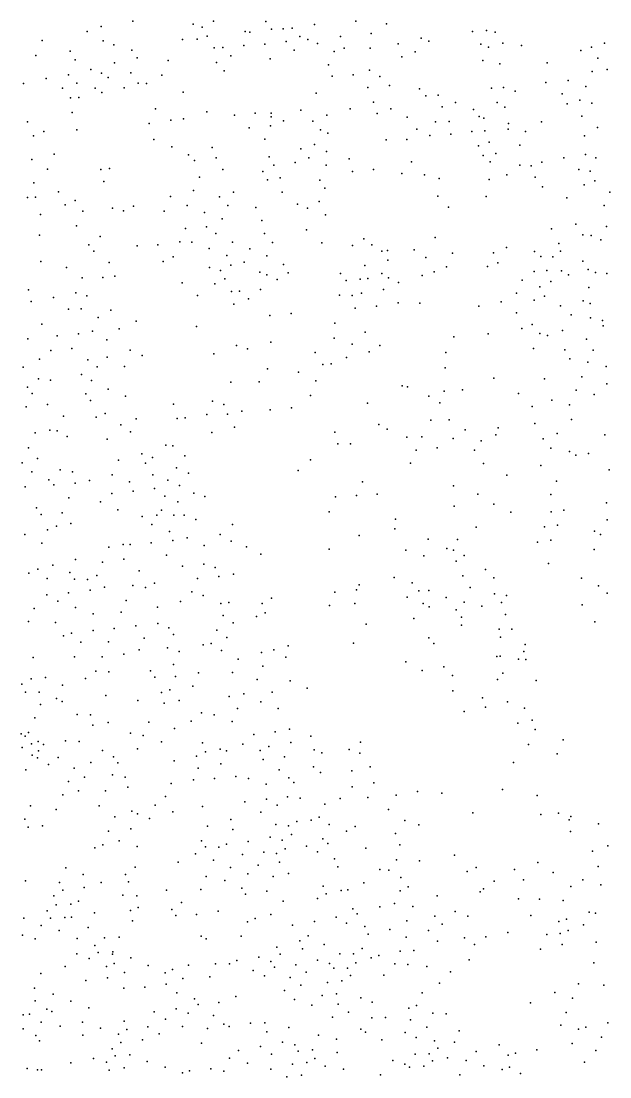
# Model space of a CAD drawing. Header units: inches. Extents: x 1412000 to 4237944, y 4931095 to 14792305.
# Drawn here: x 2823797.2 to 2823879.2, y 9862286.1 to 9862433.1 of the extents above; entities that cross this region are included whole.
import ezdxf

# ---------------------------------------------------------------- set-up
doc = ezdxf.new("R2010")
doc.units = ezdxf.units.IN
doc.header["$MEASUREMENT"] = 0

# ---------------------------------------------------------------- blocks, each defined once
blk = doc.blocks.new('SHORTSTLIDAR')
for p in [(1412261.64, 4931389.63), (1412270.02, 4931389.21), (1412272.89, 4931389.63), (1412280.15, 4931389.56), (1412286.92, 4931389.17), (1412292.7, 4931389.6), (1412296.95, 4931389.27), (1412255.3, 4931388.17), (1412257.24, 4931388.88), (1412271.3, 4931388.79), (1412277.27, 4931388.17), (1412277.93, 4931388.11), (1412280.95, 4931388.52), (1412282.57, 4931388.57), (1412283.81, 4931388.63), (1412294.8, 4931387.92), (1412308.92, 4931388.2), (1412310.89, 4931388.3), (1412312.08, 4931388.08), (1412249.03, 4931386.95), (1412257.52, 4931386.86), (1412258.97, 4931386.32), (1412268.54, 4931387.09), (1412270.59, 4931387.13), (1412271.99, 4931387.54), (1412277.1, 4931386.23), (1412280.03, 4931386.43), (1412283, 4931386.77), (1412284.91, 4931387.48), (1412286, 4931387.08), (1412287.37, 4931386.53), (1412290.56, 4931387.48), (1412298.6, 4931386.46), (1412301.77, 4931387.26), (1412302.85, 4931386.83), (1412310.08, 4931386.42), (1412313.16, 4931386.56), (1412315.77, 4931386.24), (1412327.3, 4931386.57), (1412248.12, 4931384.86), (1412252.92, 4931385.45), (1412261.5, 4931385.57), (1412272.94, 4931385.89), (1412274.17, 4931385.95), (1412275.27, 4931384.78), (1412284.11, 4931385.6), (1412289.68, 4931385.41), (1412291.08, 4931385.85), (1412294.69, 4931385.87), (1412300.94, 4931385.36), (1412311.18, 4931386.01), (1412324.03, 4931385.55), (1412325.52, 4931386.01), (1412253.59, 4931384.23), (1412259.09, 4931383.82), (1412262.24, 4931384.5), (1412266.56, 4931384.13), (1412273.28, 4931383.88), (1412280.76, 4931384.39), (1412288.89, 4931383.54), (1412299.07, 4931384.65), (1412310.39, 4931384.15), (1412312.73, 4931383.68), (1412319.34, 4931383.8), (1412326.4, 4931384.48), (1412252.67, 4931382.13), (1412255.81, 4931382.91), (1412257.28, 4931382.38), (1412261.34, 4931382.43), (1412265.68, 4931382.08), (1412274.37, 4931382.7), (1412289.41, 4931381.94), (1412292.3, 4931382.13), (1412294.59, 4931382.81), (1412296.02, 4931381.9), (1412325.59, 4931382.61), (1412327.7, 4931382.89), (1412246.4, 4931380.93), (1412249.58, 4931381.63), (1412253.83, 4931380.98), (1412258.21, 4931381.77), (1412260.44, 4931380.35), (1412262.37, 4931380.97), (1412263.52, 4931380.93), (1412294.35, 4931380.36), (1412297.36, 4931380.68), (1412313.25, 4931380.4), (1412319.14, 4931381.09), (1412322.23, 4931381.37), (1412324.69, 4931380.52), (1412251.86, 4931380.28), (1412252.95, 4931378.93), (1412254.11, 4931378.99), (1412256.37, 4931380.3), (1412257.3, 4931379.7), (1412268.63, 4931379.73), (1412287.18, 4931379.58), (1412301.57, 4931380.22), (1412302.42, 4931379.23), (1412304.13, 4931379.3), (1412311.59, 4931380.29), (1412314.88, 4931379.88), (1412321.42, 4931379.5), (1412264.81, 4931377.41), (1412291.91, 4931377.43), (1412295.13, 4931378.33), (1412297.54, 4931377.43), (1412304.71, 4931377.7), (1412306.58, 4931378.28), (1412312.36, 4931378.31), (1412313.44, 4931377.66), (1412322.09, 4931378.1), (1412323.89, 4931378.64), (1412325.53, 4931378.22), (1412253.2, 4931376.89), (1412268.71, 4931376.01), (1412271.95, 4931376.98), (1412275.8, 4931376.55), (1412278.69, 4931376.8), (1412280.88, 4931376.81), (1412280.9, 4931376.29), (1412285.02, 4931377.24), (1412288.67, 4931376.55), (1412295.67, 4931376.75), (1412299.85, 4931376.23), (1412309.05, 4931377.31), (1412309.87, 4931376.33), (1412310.53, 4931376.09), (1412324.17, 4931376.4), (1412246.96, 4931375.62), (1412253.85, 4931374.48), (1412263.91, 4931375.35), (1412266.95, 4931375.84), (1412277.83, 4931374.78), (1412280.82, 4931375.06), (1412282.61, 4931375.72), (1412286.68, 4931375.68), (1412287.78, 4931374.47), (1412301.18, 4931374.6), (1412303.8, 4931375.61), (1412305.69, 4931375.66), (1412313.88, 4931374.6), (1412313.96, 4931375.37), (1412318.54, 4931375.62), (1412326.33, 4931374.83), (1412247.82, 4931373.65), (1412249.24, 4931374.27), (1412264.58, 4931373.12), (1412280.01, 4931373.21), (1412288.81, 4931374.03), (1412296.91, 4931373.08), (1412299.77, 4931373.14), (1412302.97, 4931373.72), (1412305.92, 4931373.9), (1412308.85, 4931374.24), (1412310.65, 4931374.35), (1412316.31, 4931374.24), (1412324.54, 4931373.64), (1412267.05, 4931372.12), (1412272.66, 4931372.03), (1412285.05, 4931371.82), (1412286.93, 4931372.43), (1412309.76, 4931372.26), (1412311.24, 4931372.78), (1412315.51, 4931372.36), (1412247.55, 4931370.36), (1412250.68, 4931371.12), (1412269.4, 4931371), (1412270.22, 4931370.2), (1412273.24, 4931370.6), (1412280.6, 4931370.75), (1412286.14, 4931370.58), (1412288.59, 4931371.45), (1412291.77, 4931370.47), (1412300.42, 4931370.04), (1412310.4, 4931370.9), (1412311.4, 4931370.03), (1412312.16, 4931371.19), (1412321.65, 4931370.58), (1412324.67, 4931371.07), (1412326.11, 4931370.6), (1412249.77, 4931369.03), (1412257.17, 4931368.95), (1412258.38, 4931369.11), (1412274.19, 4931368.96), (1412279.73, 4931368.7), (1412281.28, 4931369.57), (1412284.25, 4931369.96), (1412288.54, 4931369.56), (1412292.2, 4931368.68), (1412295.15, 4931368.98), (1412315.51, 4931369.56), (1412317.11, 4931369.49), (1412318.57, 4931369.98), (1412323.76, 4931368.98), (1412325.3, 4931368.71), (1412247.85, 4931367.12), (1412257.58, 4931367.27), (1412270.9, 4931367.91), (1412280.39, 4931367.52), (1412282.14, 4931367.79), (1412287.67, 4931367.5), (1412299.11, 4931368.42), (1412302.23, 4931368.22), (1412304.31, 4931367.7), (1412311.26, 4931367.55), (1412313.73, 4931368.21), (1412317.66, 4931367.9), (1412325.96, 4931367.39), (1412251.28, 4931365.84), (1412270.1, 4931366.04), (1412275.64, 4931365.81), (1412282.43, 4931365.79), (1412288.35, 4931366.35), (1412318.69, 4931366.56), (1412324.48, 4931366.85), (1412328.06, 4931365.81), (1412246.95, 4931365.06), (1412248.07, 4931365.12), (1412253.61, 4931364.64), (1412266.9, 4931365.21), (1412273.69, 4931365.15), (1412284.55, 4931364.15), (1412287.56, 4931364.49), (1412304.12, 4931365.27), (1412310.82, 4931365.2), (1412322.06, 4931365.04), (1412248.77, 4931362.68), (1412252.21, 4931364.03), (1412254.68, 4931363.15), (1412258.81, 4931363.57), (1412260.32, 4931363.19), (1412261.75, 4931363.85), (1412266.01, 4931363.15), (1412269.21, 4931363.97), (1412271.63, 4931362.98), (1412274.86, 4931363.95), (1412278.74, 4931363.65), (1412285.97, 4931363.56), (1412305.61, 4931363.72), (1412327.25, 4931363.93), (1412274.06, 4931362.09), (1412279.61, 4931361.85), (1412288.45, 4931362.66), (1412323.34, 4931361.35), (1412248.66, 4931359.84), (1412253.8, 4931361.11), (1412268.98, 4931360.73), (1412271.89, 4931361), (1412273.17, 4931360.03), (1412279.97, 4931360.05), (1412285.84, 4931360.54), (1412319.95, 4931360.7), (1412324.29, 4931359.87), (1412325.45, 4931359.79), (1412327.61, 4931361.03), (1412255.51, 4931358.49), (1412257.1, 4931359.65), (1412262.25, 4931358.34), (1412265.13, 4931358.45), (1412268.16, 4931358.87), (1412269.85, 4931358.86), (1412275.52, 4931358.84), (1412281.09, 4931358.81), (1412287.95, 4931358.77), (1412292.22, 4931358.38), (1412293.81, 4931359.3), (1412294.9, 4931358.49), (1412303.73, 4931359.5), (1412320.94, 4931358.67), (1412326.82, 4931359.18), (1412256.21, 4931357.6), (1412267.27, 4931356.81), (1412272.27, 4931357.96), (1412274.73, 4931356.99), (1412277.92, 4931357.93), (1412280.29, 4931356.95), (1412296.32, 4931357.6), (1412297.1, 4931357.68), (1412300.81, 4931357.76), (1412306.13, 4931357.32), (1412311.84, 4931357.35), (1412313.65, 4931358.08), (1412317.58, 4931357.55), (1412318.46, 4931356.85), (1412321.19, 4931357.59), (1412248.82, 4931356.16), (1412258.36, 4931356.01), (1412265.85, 4931356.14), (1412275.29, 4931355.63), (1412277.14, 4931356.08), (1412282.62, 4931355.72), (1412293.95, 4931355.58), (1412297.12, 4931356.33), (1412302.45, 4931356.73), (1412305.31, 4931355.41), (1412311.03, 4931355.47), (1412312.45, 4931355.98), (1412320.1, 4931356.78), (1412324.28, 4931356.19), (1412252.39, 4931355.3), (1412254.6, 4931353.87), (1412257.45, 4931353.94), (1412259.12, 4931354.12), (1412272.3, 4931355.32), (1412273.82, 4931354.91), (1412279.32, 4931354.68), (1412280.31, 4931354.29), (1412283.28, 4931354.58), (1412290.56, 4931354.48), (1412296.33, 4931354.48), (1412297.24, 4931353.88), (1412301.9, 4931354.18), (1412303.6, 4931354.73), (1412317.54, 4931354.76), (1412319.29, 4931354.89), (1412321.32, 4931354.86), (1412322.3, 4931354.28), (1412325.02, 4931355.02), (1412326.04, 4931354.61), (1412327.62, 4931354.47), (1412268.5, 4931353.18), (1412273.04, 4931353.05), (1412274.46, 4931353.76), (1412281.73, 4931353.66), (1412291.32, 4931353.52), (1412293.27, 4931353.68), (1412294.37, 4931353.8), (1412298.64, 4931353.22), (1412315.86, 4931353.57), (1412318.31, 4931352.62), (1412319.83, 4931353.37), (1412325.13, 4931352.53), (1412247.12, 4931352.22), (1412250.58, 4931351.14), (1412253.7, 4931351.81), (1412255.23, 4931351.39), (1412270.63, 4931351.43), (1412275.36, 4931351.95), (1412276.51, 4931352.03), (1412277.75, 4931350.97), (1412279.43, 4931352.24), (1412290.43, 4931351.45), (1412292.18, 4931351.43), (1412293.47, 4931351.72), (1412296.55, 4931352.25), (1412315.06, 4931351.73), (1412318.97, 4931351.34), (1412247.49, 4931350.58), (1412252.7, 4931349.53), (1412254.43, 4931349.56), (1412275.71, 4931350.19), (1412292.59, 4931349.67), (1412295.55, 4931349.95), (1412298.58, 4931350.39), (1412301.58, 4931350.34), (1412309.8, 4931349.91), (1412312.9, 4931350.53), (1412317.54, 4931350.78), (1412321.17, 4931349.99), (1412324.32, 4931350.65), (1412325.32, 4931350.28), (1412256.82, 4931348.35), (1412258.59, 4931349.39), (1412280.71, 4931348.63), (1412283.7, 4931348.91), (1412315.05, 4931348.99), (1412322.65, 4931348.71), (1412325.38, 4931348.31), (1412248.97, 4931347.44), (1412259.72, 4931346.79), (1412262.11, 4931347.85), (1412270.49, 4931347.1), (1412289.74, 4931347.57), (1412315.82, 4931346.81), (1412317.25, 4931347.4), (1412321.47, 4931346.55), (1412327.05, 4931347.94), (1412327.11, 4931347.21), (1412247, 4931345.38), (1412251.09, 4931345.8), (1412254.05, 4931346.1), (1412256.01, 4931346.46), (1412258.02, 4931345.24), (1412289.65, 4931345.49), (1412294, 4931346.3), (1412306.35, 4931345.64), (1412311.1, 4931346.07), (1412318.33, 4931346.12), (1412319.37, 4931345.84), (1412324.82, 4931345.35), (1412250.2, 4931343.74), (1412253.15, 4931344.05), (1412261.25, 4931343.81), (1412276.07, 4931344.44), (1412277.6, 4931344), (1412280.86, 4931344.92), (1412292.16, 4931344.63), (1412294.53, 4931343.58), (1412296.04, 4931344.46), (1412317.42, 4931344.03), (1412321.8, 4931343.85), (1412325.74, 4931343.8), (1412248.65, 4931342.57), (1412255.36, 4931342.46), (1412258.07, 4931342.84), (1412262.93, 4931343.07), (1412272.91, 4931343.28), (1412287.02, 4931343.47), (1412291.37, 4931342.78), (1412305.21, 4931343.47), (1412322.48, 4931342.6), (1412325.01, 4931342.12), (1412246.37, 4931341.45), (1412256.69, 4931341.47), (1412260.48, 4931341.53), (1412280.41, 4931341.21), (1412284.71, 4931340.74), (1412288.08, 4931341.8), (1412289.27, 4931341.92), (1412305.14, 4931341.34), (1412327.54, 4931341.52), (1412248.48, 4931339.82), (1412250.15, 4931339.61), (1412254.47, 4931340.42), (1412255.87, 4931339.6), (1412275.28, 4931339.35), (1412279.21, 4931339.41), (1412287.12, 4931339.55), (1412311.91, 4931339.89), (1412318.98, 4931339.82), (1412324.14, 4931340.1), (1412246.95, 4931338.64), (1412247.6, 4931337.78), (1412255.08, 4931337.74), (1412258.22, 4931338.39), (1412299.15, 4931338.83), (1412299.87, 4931338.68), (1412304.97, 4931338.1), (1412307.53, 4931338.29), (1412315.33, 4931337.77), (1412323.35, 4931338.24), (1412327.64, 4931339.12), (1412249.75, 4931336.22), (1412255.74, 4931336.81), (1412260.63, 4931337.4), (1412267.28, 4931336.3), (1412272.74, 4931336.68), (1412274.29, 4931336.23), (1412286.37, 4931337.48), (1412294.33, 4931336.43), (1412302.85, 4931337.4), (1412304.36, 4931336.46), (1412319.99, 4931336.84), (1412325.88, 4931337.63), (1412246.78, 4931335.9), (1412257.8, 4931334.96), (1412271.95, 4931334.83), (1412274.81, 4931334.9), (1412276.79, 4931335.33), (1412280.77, 4931335.51), (1412283.72, 4931335.77), (1412317.23, 4931335.97), (1412322.45, 4931336.18), (1412251.96, 4931334.63), (1412256.52, 4931334.47), (1412259.95, 4931333.41), (1412262.1, 4931334.26), (1412267.79, 4931334.27), (1412268.9, 4931334.39), (1412295.89, 4931333.45), (1412303.13, 4931334.04), (1412305.7, 4931334.1), (1412317.62, 4931333.6), (1412322.71, 4931334.16), (1412248.04, 4931332.28), (1412250.06, 4931332.65), (1412251.08, 4931332.58), (1412261.31, 4931332.41), (1412272.64, 4931332.35), (1412275.81, 4931333.06), (1412289.75, 4931332.39), (1412297.05, 4931332.82), (1412307.9, 4931332.73), (1412312.19, 4931332.03), (1412312.49, 4931333), (1412320.74, 4931332.21), (1412327.35, 4931332.01), (1412252.5, 4931331.76), (1412258.06, 4931331.42), (1412266.21, 4931330.58), (1412267.22, 4931330.48), (1412290.16, 4931330.76), (1412291.93, 4931330.76), (1412299.8, 4931331.68), (1412301.88, 4931331.74), (1412306.26, 4931331.51), (1412310.13, 4931331.19), (1412318.77, 4931331.46), (1412247.13, 4931330.21), (1412262.88, 4931329.37), (1412264.39, 4931328.87), (1412268.88, 4931329.1), (1412301.09, 4931329.89), (1412304.02, 4931330.2), (1412309.22, 4931329.88), (1412319.84, 4931330.14), (1412322.44, 4931329.71), (1412323.31, 4931329.18), (1412325.08, 4931329.39), (1412246.23, 4931328.13), (1412248.36, 4931328.72), (1412259.62, 4931328.48), (1412263.38, 4931328.07), (1412267.73, 4931327.4), (1412286.36, 4931328.52), (1412300.32, 4931328.06), (1412310.44, 4931328.02), (1412318.45, 4931327.75), (1412247.56, 4931326.86), (1412251.53, 4931327.12), (1412253.24, 4931326.84), (1412258.74, 4931326.43), (1412264.43, 4931326.45), (1412269.41, 4931326.66), (1412284.67, 4931327.05), (1412313.71, 4931326.41), (1412327.96, 4931327.12), (1412246.66, 4931324.78), (1412249.92, 4931325.75), (1412250.65, 4931325.06), (1412253.62, 4931325.3), (1412255.58, 4931325.65), (1412261.19, 4931325.47), (1412264.65, 4931324.53), (1412266.5, 4931325.68), (1412268.15, 4931324.96), (1412293.61, 4931325.45), (1412306.3, 4931324.93), (1412320.64, 4931325.56), (1412252.72, 4931323.23), (1412258.69, 4931323.85), (1412261.69, 4931324.18), (1412266.07, 4931323.45), (1412270.15, 4931323.91), (1412271.65, 4931323.42), (1412289.86, 4931323.36), (1412292.79, 4931323.57), (1412295.66, 4931323.76), (1412309.66, 4931323.73), (1412319.83, 4931323.69), (1412248.21, 4931321.83), (1412257.13, 4931322.7), (1412259.53, 4931321.57), (1412265.64, 4931321.54), (1412267.88, 4931322.66), (1412306.39, 4931322.09), (1412311.92, 4931322.36), (1412321.67, 4931321.51), (1412327.61, 4931322.52), (1412248.85, 4931320.92), (1412251.81, 4931321.15), (1412262.95, 4931320.62), (1412264.99, 4931320.84), (1412267.33, 4931320.82), (1412268.79, 4931320.81), (1412270.43, 4931320.24), (1412288.97, 4931321.31), (1412298.22, 4931320.25), (1412314.25, 4931321.23), (1412319.89, 4931321.31), (1412327.68, 4931320.19), (1412249.77, 4931318.79), (1412251, 4931319.28), (1412253, 4931319.67), (1412264.27, 4931319.53), (1412266.72, 4931318.57), (1412275.5, 4931319.51), (1412298.12, 4931318.9), (1412309.43, 4931319.17), (1412318.95, 4931319.2), (1412320.76, 4931319.42), (1412325.9, 4931318.58), (1412246.61, 4931318.11), (1412267.21, 4931317.3), (1412269.21, 4931317.66), (1412273.8, 4931318.15), (1412275.33, 4931317.21), (1412293.17, 4931318.01), (1412302.75, 4931317.48), (1412306.84, 4931317.45), (1412319.85, 4931317.33), (1412326.77, 4931318.13), (1412248.97, 4931316.91), (1412258.31, 4931316.37), (1412260.28, 4931316.76), (1412261.27, 4931316.73), (1412264.2, 4931316.95), (1412271.58, 4931316.58), (1412277.44, 4931316.43), (1412288.96, 4931316.1), (1412299.66, 4931315.97), (1412305.36, 4931316.19), (1412306.29, 4931315.93), (1412318, 4931317.05), (1412325.85, 4931316.04), (1412253.67, 4931314.65), (1412257.41, 4931314.3), (1412260.38, 4931314.68), (1412266.32, 4931315.24), (1412279.46, 4931315.39), (1412302.15, 4931315.16), (1412306.66, 4931314.44), (1412307.75, 4931315.23), (1412247.17, 4931312.77), (1412248.4, 4931313.3), (1412250.49, 4931313.87), (1412252.87, 4931312.82), (1412262.52, 4931313.06), (1412268.55, 4931313.73), (1412271.52, 4931314.02), (1412273.11, 4931313.55), (1412310.75, 4931313.25), (1412319.51, 4931314.1), (1412249.69, 4931311.99), (1412253.51, 4931311.9), (1412255.34, 4931311.86), (1412256.6, 4931312.43), (1412264.64, 4931311.34), (1412270.64, 4931311.99), (1412273.59, 4931312.26), (1412275.64, 4931312.61), (1412298.01, 4931312.13), (1412300.54, 4931311.41), (1412307.57, 4931312.38), (1412311.92, 4931312.08), (1412324.12, 4931312.07), (1412252.69, 4931310.03), (1412255.71, 4931310.39), (1412257.7, 4931310.79), (1412261.64, 4931311.02), (1412263.38, 4931310.77), (1412269.84, 4931310.14), (1412289.78, 4931310.08), (1412292.76, 4931310.42), (1412293.14, 4931311.11), (1412301.46, 4931310.27), (1412302.87, 4931310.32), (1412308.62, 4931310.75), (1412312, 4931309.86), (1412326.46, 4931310.99), (1412327.69, 4931309.94), (1412249.67, 4931309.71), (1412251.17, 4931308.87), (1412260.73, 4931308.94), (1412268.25, 4931308.81), (1412271.43, 4931309.64), (1412273.89, 4931308.52), (1412275, 4931308.68), (1412279.63, 4931308.52), (1412280.96, 4931309.27), (1412292.53, 4931308.51), (1412299.82, 4931309.42), (1412302.08, 4931308.5), (1412305.27, 4931309.38), (1412307.76, 4931308.71), (1412312.97, 4931308.68), (1412313.67, 4931309.63), (1412324.22, 4931308.33), (1412247.89, 4931307.84), (1412253.66, 4931307.95), (1412256.11, 4931307.09), (1412260.03, 4931307.31), (1412265.08, 4931308.02), (1412274.21, 4931306.85), (1412280.08, 4931307.22), (1412289, 4931308.26), (1412302.92, 4931308.05), (1412306.67, 4931307.65), (1412310.23, 4931308.16), (1412313.53, 4931306.97), (1412247.1, 4931306), (1412250.89, 4931305.89), (1412262.07, 4931305.4), (1412265.11, 4931305.75), (1412275.62, 4931305.85), (1412278.85, 4931306.69), (1412294.14, 4931305.63), (1412300.76, 4931306.44), (1412307.4, 4931306.61), (1412307.41, 4931305.49), (1412325.98, 4931305.98), (1412251.96, 4931304.01), (1412253.11, 4931304.4), (1412256.09, 4931304.77), (1412259.05, 4931305.04), (1412266.67, 4931305.12), (1412267.29, 4931304.21), (1412273.34, 4931304.8), (1412312.65, 4931304.93), (1412314.42, 4931304.97), (1412254.4, 4931303.14), (1412258.25, 4931303.2), (1412263.23, 4931303.7), (1412271.44, 4931302.78), (1412272.54, 4931302.97), (1412274.74, 4931303.79), (1412283.28, 4931302.65), (1412292.37, 4931303), (1412302.86, 4931303.73), (1412303.54, 4931302.93), (1412312.84, 4931303.85), (1412316.27, 4931302.82), (1412247.78, 4931301.01), (1412253.52, 4931301.08), (1412257.35, 4931301.11), (1412260.37, 4931301.48), (1412262.53, 4931302.07), (1412266.47, 4931302.35), (1412268.11, 4931301.86), (1412273.96, 4931301.96), (1412279.57, 4931301.7), (1412281.29, 4931302.06), (1412282.96, 4931301.03), (1412312.32, 4931301.14), (1412312.79, 4931301.2), (1412316.1, 4931301.84), (1412267.31, 4931300.02), (1412276.3, 4931300.76), (1412279.75, 4931299.8), (1412299.67, 4931300.42), (1412304.92, 4931299.69), (1412315.35, 4931300.78), (1412316.35, 4931300.74), (1412247.49, 4931298.04), (1412249.47, 4931298.22), (1412255.05, 4931298.09), (1412256.47, 4931299.08), (1412258.31, 4931299.01), (1412264.1, 4931299.15), (1412264.7, 4931298.25), (1412267.58, 4931298.34), (1412270.77, 4931298.88), (1412275.53, 4931298.92), (1412301.94, 4931299.17), (1412306.13, 4931298.5), (1412313.14, 4931298.83), (1412246.17, 4931297.27), (1412251.83, 4931297.16), (1412269.97, 4931297.02), (1412278.95, 4931297.96), (1412283.53, 4931297.77), (1412285.9, 4931296.73), (1412312.43, 4931297.95), (1412317.81, 4931297.81), (1412246.68, 4931296.19), (1412248.58, 4931296.16), (1412251.02, 4931295.28), (1412257.87, 4931295.72), (1412265.63, 4931296.11), (1412266.78, 4931296.48), (1412275.06, 4931295.59), (1412277.11, 4931295.95), (1412281.04, 4931296.19), (1412306.21, 4931296.34), (1412310.32, 4931295.4), (1412248.8, 4931294.45), (1412251.79, 4931294.88), (1412262.33, 4931295.02), (1412266, 4931294.65), (1412268.11, 4931295), (1412276.23, 4931293.91), (1412279.46, 4931294.84), (1412281.89, 4931293.92), (1412310.75, 4931294.07), (1412313.82, 4931294.85), (1412316.15, 4931293.93), (1412247.99, 4931292.61), (1412253.87, 4931293.08), (1412255.75, 4931293.04), (1412269.75, 4931292.14), (1412271.21, 4931293.28), (1412272.98, 4931293.01), (1412307.76, 4931293.5), (1412317.22, 4931292.29), (1412256.07, 4931291.57), (1412258.18, 4931291.96), (1412263.86, 4931291.99), (1412267.42, 4931291.11), (1412275.46, 4931292.1), (1412281.44, 4931290.65), (1412283.46, 4931291.03), (1412315.24, 4931291.86), (1412317.67, 4931290.99), (1412246.08, 4931290.36), (1412246.65, 4931290.06), (1412247.09, 4931290.55), (1412248.44, 4931289.29), (1412252.26, 4931289.38), (1412254.15, 4931289.31), (1412261.33, 4931290.45), (1412263.08, 4931290.15), (1412265.63, 4931289.24), (1412278.5, 4931290.29), (1412283.64, 4931289.18), (1412286.41, 4931290.05), (1412293.33, 4931289.22), (1412321.54, 4931289.52), (1412246.21, 4931288.48), (1412247.51, 4931289), (1412248.5, 4931288), (1412249.19, 4931288.89), (1412257.43, 4931288.04), (1412262.27, 4931288.29), (1412271.32, 4931289.11), (1412271.74, 4931287.86), (1412273.8, 4931288.23), (1412274.67, 4931288.01), (1412276.94, 4931288.92), (1412279.38, 4931288.03), (1412280.56, 4931288.61), (1412286.87, 4931288.13), (1412287.94, 4931287.71), (1412291.78, 4931288.2), (1412316.75, 4931288.88), (1412247.63, 4931287.42), (1412248.38, 4931287.03), (1412251.26, 4931287.09), (1412255.78, 4931286.39), (1412258.95, 4931287.17), (1412259.54, 4931286.32), (1412267.39, 4931286.61), (1412270.52, 4931287.26), (1412279.78, 4931286.8), (1412282.77, 4931287.15), (1412293.24, 4931287.68), (1412314.66, 4931286.36), (1412320.7, 4931287.58), (1412246.74, 4931285.37), (1412249.88, 4931286.09), (1412253.48, 4931285.58), (1412270.75, 4931285.6), (1412273.88, 4931286.18), (1412281.99, 4931285.34), (1412286.79, 4931285.77), (1412287.78, 4931284.97), (1412292.15, 4931285.21), (1412294.7, 4931285.77), (1412252.67, 4931283.73), (1412254.9, 4931284.33), (1412258.81, 4931284.67), (1412260.59, 4931284.36), (1412266.98, 4931283.47), (1412270.06, 4931283.98), (1412272.99, 4931284.13), (1412275.98, 4931284.42), (1412277.72, 4931284.15), (1412280.19, 4931283.35), (1412283.37, 4931284.25), (1412284.05, 4931283.6), (1412295.21, 4931283.55), (1412251.87, 4931281.9), (1412254.08, 4931282.45), (1412257.85, 4931282.42), (1412260.92, 4931282.95), (1412292.16, 4931282.99), (1412298.29, 4931281.82), (1412301.28, 4931282.32), (1412304.67, 4931282.11), (1412313.1, 4931282.63), (1412256.95, 4931280.35), (1412264.73, 4931280.43), (1412266.19, 4931281.63), (1412277.25, 4931280.91), (1412280.24, 4931281.29), (1412281.75, 4931280.45), (1412283.17, 4931281.59), (1412284.92, 4931281.39), (1412288.35, 4931280.56), (1412290.52, 4931281.37), (1412294.34, 4931281.52), (1412317.92, 4931281.79), (1412247.4, 4931280.33), (1412250.98, 4931279.83), (1412261.49, 4931279.59), (1412262.27, 4931279.21), (1412267.2, 4931279.49), (1412271.32, 4931280.26), (1412279.47, 4931279.46), (1412297.25, 4931279.85), (1412308.96, 4931279.36), (1412318.44, 4931279.12), (1412320.91, 4931279.31), (1412322.64, 4931278.87), (1412246.61, 4931278.47), (1412249.08, 4931277.55), (1412259.14, 4931278.83), (1412263.94, 4931278.57), (1412272.04, 4931277.5), (1412275.28, 4931278.45), (1412281.53, 4931277.76), (1412283.3, 4931277.55), (1412284.47, 4931278.16), (1412286.46, 4931278.34), (1412287.58, 4931278.76), (1412288.97, 4931277.74), (1412292.59, 4931277.48), (1412299.53, 4931278.29), (1412301.45, 4931277.68), (1412322.37, 4931278.4), (1412326.48, 4931277.86), (1412247.04, 4931277.38), (1412258.27, 4931276.8), (1412261.38, 4931277.16), (1412275.57, 4931277.04), (1412280.75, 4931275.96), (1412283.71, 4931276.37), (1412291.38, 4931276.83), (1412298.2, 4931276.51), (1412322.59, 4931276.76), (1412256.34, 4931274.5), (1412257.44, 4931274.91), (1412259.73, 4931275.48), (1412262.26, 4931274.68), (1412271.19, 4931275.48), (1412271.75, 4931274.62), (1412273.61, 4931274.58), (1412274.69, 4931275), (1412277.71, 4931275.39), (1412282.44, 4931275.55), (1412285.83, 4931274.71), (1412288.11, 4931275.74), (1412288.77, 4931275.12), (1412294.07, 4931274.46), (1412298.82, 4931274.92), (1412327.76, 4931274.76), (1412270.38, 4931273.64), (1412276.92, 4931273.58), (1412279.86, 4931273.91), (1412281.64, 4931273.7), (1412282.84, 4931274.35), (1412287.35, 4931273.92), (1412306.44, 4931273.49), (1412325.62, 4931274.02), (1412252.3, 4931271.7), (1412261.94, 4931271.81), (1412267.96, 4931272.49), (1412272.85, 4931272.77), (1412275.22, 4931271.74), (1412279.08, 4931272.08), (1412282.05, 4931272.52), (1412289.73, 4931272.98), (1412290.18, 4931271.86), (1412298.37, 4931272.83), (1412301.55, 4931272.68), (1412309.42, 4931271.77), (1412318.03, 4931272.46), (1412326.41, 4931271.91), (1412254.74, 4931270.76), (1412260.6, 4931270.8), (1412271.86, 4931270.49), (1412277.67, 4931270.89), (1412281.18, 4931270.51), (1412283.29, 4931270.91), (1412296.04, 4931271.47), (1412297.3, 4931271.37), (1412298.94, 4931270.36), (1412308.21, 4931271.19), (1412314.8, 4931271.49), (1412320.15, 4931271.04), (1412324.31, 4931270.05), (1412246.69, 4931269.92), (1412251.42, 4931269.66), (1412251.87, 4931268.62), (1412254.87, 4931268.97), (1412257.23, 4931269.69), (1412261.04, 4931269.74), (1412266.31, 4931268.62), (1412271.1, 4931268.69), (1412274.44, 4931269.93), (1412276.8, 4931268.87), (1412288.12, 4931269.17), (1412291.57, 4931268.63), (1412293.8, 4931269.62), (1412299.99, 4931269.06), (1412310.47, 4931268.8), (1412311.94, 4931269.87), (1412316.04, 4931270.02), (1412322.62, 4931269.09), (1412326.8, 4931269.36), (1412250.62, 4931267.79), (1412260.25, 4931267.91), (1412262.17, 4931267.79), (1412277.33, 4931268.04), (1412280.3, 4931268.47), (1412287.37, 4931267.42), (1412288.56, 4931268.07), (1412290.64, 4931268.56), (1412298.84, 4931268.53), (1412304.01, 4931267.81), (1412310.01, 4931268.37), (1412315.35, 4931267.4), (1412318.26, 4931267.35), (1412321.55, 4931267.16), (1412249.73, 4931265.73), (1412250.97, 4931266.56), (1412252.98, 4931266.66), (1412254.06, 4931267.09), (1412261.29, 4931265.75), (1412262.36, 4931266.18), (1412267.08, 4931265.89), (1412268.4, 4931266.88), (1412273.52, 4931265.68), (1412282.56, 4931267.09), (1412292.27, 4931266.02), (1412296.04, 4931266.26), (1412298.08, 4931266.74), (1412300.64, 4931266.32), (1412246.46, 4931264.71), (1412250.18, 4931264.72), (1412252.17, 4931264.79), (1412253.09, 4931264.86), (1412256.31, 4931265.44), (1412261.57, 4931264.35), (1412267.62, 4931265.05), (1412270.48, 4931265.22), (1412277.59, 4931264.21), (1412278.65, 4931264.64), (1412280.87, 4931265.23), (1412286.92, 4931264.26), (1412289.95, 4931264.85), (1412292.86, 4931265.3), (1412299.78, 4931264.32), (1412303.7, 4931265), (1412306.53, 4931265.63), (1412308.3, 4931264.99), (1412317.05, 4931265.06), (1412320.96, 4931264.25), (1412322.01, 4931264.57), (1412325.16, 4931265.52), (1412326.04, 4931265.4), (1412248.86, 4931263.68), (1412251.4, 4931262.97), (1412255.43, 4931263.41), (1412283.87, 4931263.72), (1412291.41, 4931264.02), (1412293.96, 4931263.54), (1412297.43, 4931263.1), (1412302.82, 4931262.97), (1412304.72, 4931263.88), (1412313.85, 4931262.72), (1412322.25, 4931263), (1412324.41, 4931263.76), (1412246.29, 4931262.32), (1412248.05, 4931261.82), (1412253.89, 4931261.89), (1412257.68, 4931261.96), (1412259.71, 4931262.04), (1412271.14, 4931262.21), (1412271.85, 4931261.83), (1412276.72, 4931262.19), (1412284.87, 4931261.55), (1412286.06, 4931262.25), (1412294.4, 4931262.46), (1412299.71, 4931262.07), (1412304.06, 4931261.5), (1412307.8, 4931261.96), (1412310.77, 4931262.12), (1412319.27, 4931262.42), (1412321.14, 4931262.55), (1412326.17, 4931261.36), (1412256.34, 4931260.91), (1412256.8, 4931259.92), (1412258.85, 4931260.03), (1412281.7, 4931260.68), (1412285.27, 4931260.44), (1412288.3, 4931261.04), (1412293.55, 4931260.48), (1412298.87, 4931260.1), (1412300.76, 4931260.2), (1412309.2, 4931261.02), (1412318.38, 4931260.38), (1412321.42, 4931261.03), (1412253.84, 4931259.72), (1412255.56, 4931259.08), (1412258.82, 4931259.71), (1412259.02, 4931258.41), (1412261.34, 4931259.17), (1412273.16, 4931258.33), (1412275.08, 4931258.35), (1412276.13, 4931258.79), (1412279.19, 4931259.25), (1412280.84, 4931258.68), (1412282.13, 4931259.67), (1412287.36, 4931258.83), (1412289.03, 4931258.41), (1412290.47, 4931259.74), (1412292.34, 4931259.73), (1412292.69, 4931258.48), (1412294.84, 4931259.16), (1412295.9, 4931259.51), (1412298.12, 4931258.33), (1412308.46, 4931258.9), (1412325.83, 4931258.48), (1412248.83, 4931257.01), (1412252.22, 4931257.99), (1412257.96, 4931257.97), (1412260.46, 4931257.12), (1412263.75, 4931258.12), (1412266.12, 4931257.08), (1412267.16, 4931257.54), (1412269.4, 4931258.15), (1412278.41, 4931257.42), (1412281.37, 4931257.89), (1412284.32, 4931258.22), (1412285.78, 4931257.16), (1412289.62, 4931257.74), (1412291.52, 4931257.76), (1412299.93, 4931258.25), (1412302.56, 4931257.95), (1412305.87, 4931257.21), (1412255.1, 4931256.01), (1412258.13, 4931256.38), (1412266.28, 4931255.5), (1412268.61, 4931256.3), (1412272.38, 4931256.54), (1412279.98, 4931256.66), (1412283.55, 4931256.43), (1412285.01, 4931255.35), (1412288.75, 4931255.73), (1412290.75, 4931255.97), (1412291.94, 4931256.72), (1412296.57, 4931256.76), (1412304.33, 4931255.65), (1412323.69, 4931255.57), (1412327.21, 4931255.35), (1412247.95, 4931254.94), (1412250.56, 4931254.12), (1412260.37, 4931254.93), (1412263.32, 4931255.11), (1412267.76, 4931254.3), (1412282.77, 4931254.61), (1412287.98, 4931253.94), (1412289.98, 4931254.17), (1412301.9, 4931254.31), (1412320.39, 4931254.35), (1412248.04, 4931253.17), (1412253.02, 4931253.15), (1412270.22, 4931253.48), (1412270.72, 4931252.68), (1412273.61, 4931252.94), (1412275.97, 4931253.77), (1412284.16, 4931253.37), (1412286.54, 4931252.6), (1412290.21, 4931252.71), (1412293.36, 4931253.6), (1412294.97, 4931253.01), (1412301.14, 4931252.54), (1412317.01, 4931252.9), (1412322.84, 4931253.58), (1412246.37, 4931251.26), (1412247.23, 4931251.33), (1412249.67, 4931252.05), (1412250.37, 4931251.71), (1412255.49, 4931252.22), (1412264.62, 4931251.65), (1412267.65, 4931252.08), (1412269.36, 4931251.46), (1412272.85, 4931251.15), (1412291.65, 4931251.63), (1412300.08, 4931252.16), (1412303.39, 4931251.46), (1412305.26, 4931251.37), (1412321.97, 4931251.56), (1412248.88, 4931250.21), (1412251.52, 4931249.67), (1412254.63, 4931250.21), (1412260.42, 4931250.36), (1412263.73, 4931249.58), (1412266.19, 4931250.63), (1412268.55, 4931249.61), (1412274.32, 4931249.92), (1412275.04, 4931249.6), (1412278.01, 4931250.08), (1412280, 4931250.14), (1412283.34, 4931249.47), (1412289.44, 4931250.91), (1412294.9, 4931250.82), (1412296.8, 4931250.89), (1412300.28, 4931250.54), (1412302.57, 4931249.5), (1412321.24, 4931249.8), (1412324.71, 4931249.54), (1412327.77, 4931250.14), (1412246.37, 4931249.31), (1412248.11, 4931248.38), (1412254.67, 4931248.4), (1412257.15, 4931249.38), (1412259.63, 4931248.54), (1412260.78, 4931249.2), (1412265.31, 4931248.58), (1412272.05, 4931249.33), (1412280.29, 4931248.86), (1412287.51, 4931248.39), (1412293.37, 4931249.24), (1412294.05, 4931248.84), (1412299.54, 4931248.79), (1412301.11, 4931248.1), (1412307.06, 4931249.01), (1412323.68, 4931249.26), (1412326.91, 4931248.14), (1412248.62, 4931247.64), (1412259.98, 4931247.37), (1412262.96, 4931247.77), (1412271.18, 4931247.31), (1412279.43, 4931246.85), (1412282.47, 4931247.45), (1412284.18, 4931247.05), (1412290.01, 4931247.83), (1412296.31, 4931247.77), (1412303.65, 4931247.61), (1412304.11, 4931246.62), (1412306.41, 4931247.45), (1412312.65, 4931247.04), (1412322.8, 4931247.23), (1412256.16, 4931245.16), (1412258.77, 4931246.52), (1412259.19, 4931245.54), (1412261.23, 4931245.66), (1412275.08, 4931245.21), (1412276.36, 4931246.27), (1412280.93, 4931245.78), (1412284.64, 4931246.18), (1412286.65, 4931246.38), (1412286.98, 4931245.16), (1412290.09, 4931246.01), (1412300.95, 4931245.76), (1412302.88, 4931245.81), (1412305.47, 4931245.26), (1412309.44, 4931246.13), (1412313.92, 4931245.63), (1412314.91, 4931245.91), (1412317.87, 4931246.38), (1412326.1, 4931246.27), (1412246.94, 4931243.78), (1412248.35, 4931243.6), (1412253.02, 4931244.54), (1412257.98, 4931244.67), (1412260.44, 4931243.84), (1412263.65, 4931244.74), (1412266.13, 4931243.95), (1412272.5, 4931243.74), (1412277.59, 4931244.52), (1412280.85, 4931243.69), (1412283.87, 4931244.38), (1412285.88, 4931244.59), (1412288.42, 4931244.07), (1412290.99, 4931243.67), (1412297.85, 4931244.86), (1412299.51, 4931244.36), (1412300.18, 4931243.95), (1412302.15, 4931244.08), (1412303.34, 4931244.84), (1412308.03, 4931244.86), (1412310.52, 4931244.15), (1412313.06, 4931243.63), (1412314.07, 4931243.95), (1412324.51, 4931244.63), (1412248.91, 4931243.56), (1412258.32, 4931243.51), (1412268.57, 4931243.16), (1412269.53, 4931243.45), (1412274.3, 4931243.39), (1412283.1, 4931242.6), (1412285.14, 4931242.82), (1412296.14, 4931242.89), (1412307.19, 4931242.88), (1412315.6, 4931243.09)]:
    blk.add_point(p)

msp = doc.modelspace()

# ---------------------------------------------------------------- block references
msp.add_blockref('SHORTSTLIDAR', (1411551.14, 4931043.5))

doc.saveas('drawing.dxf')
